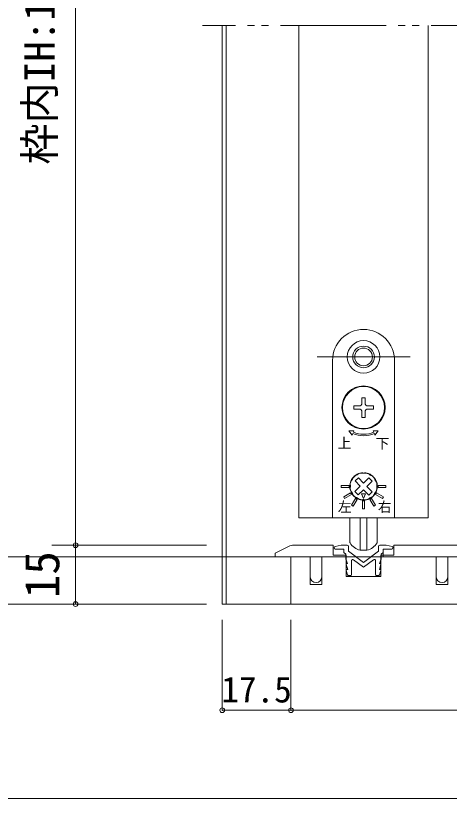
# Model space of a CAD drawing. Units: millimetres on the paper, enlarged 10 times, with parts at other scales. Extents: x -2000 to 2000, y -1385 to 1385.
# Drawn here: x -1195 to -826, y -68 to 598 of the extents above; entities that cross this region are included whole.
import ezdxf
from ezdxf.enums import TextEntityAlignment as Align

# ---------------------------------------------------------------- set-up
doc = ezdxf.new("R2010")
doc.units = ezdxf.units.MM
doc.header["$LTSCALE"] = 10
doc.header["$PDMODE"] = 32
doc.header["$PDSIZE"] = 4
doc.linetypes.add('DOUBLE_CHAIN2', pattern=[12.8, 9, -1, 0.6, -0.6, 0.6, -1])
doc.linetypes.add('USER1', pattern=[19.05, 12.7, -6.35])
for name, color, linetype, lineweight in [('1-0_H-SYM', 7, 'Continuous', 20), ('1-1_0', 7, 'Continuous', 20), ('2-0_18', 7, 'Continuous', 20)]:
    doc.layers.add(name, color=color, linetype=linetype, lineweight=lineweight)
doc.styles.add('ＭＳ ゴシック', font='')
doc.styles.get('ＭＳ ゴシック').set_extended_font_data('MS Gothic')

msp = doc.modelspace()

# ---------------------------------------------------------------- linework, layer by layer
at = {"layer": '1-0_H-SYM'}
msp.add_lwpolyline([(380, -67.5), (-1950, -67.5), (-1950, 1335)], dxfattribs=at)
at = {"layer": '1-1_0'}
msp.add_lwpolyline([(380, -67.5), (-1950, -67.5), (-1950, 1335)], dxfattribs=at)
at = {"layer": '2-0_18', "color": 4, "lineweight": 9}
for p, q in [((-1143.78, 961.42), (-1143.78, 147.6)), ((-1163.78, 147.6), (-1032.52, 147.6)), ((-1143.78, 147.6), (-1143.78, 97.6)), ((-1019.19, 137.6), (-1347.13, 137.6)), ((-1223.94, 97.6), (-1042.27, 97.6)), ((-1163.78, 97.6), (-1032.52, 97.6)), ((-1019.19, 84.27), (-1019.19, 7.38)), ((-960.82, 84.27), (-960.82, 7.38)), ((-960.82, 84.27), (-960.82, 7.38)), ((-1019.19, 7.38), (-960.82, 7.38)), ((-960.82, 7.38), (-570.89, 7.38))]:
    msp.add_line(p, q, dxfattribs=at)
at = {"layer": '2-0_18', "linetype": 'DOUBLE_CHAIN2'}
msp.add_line((-495.86, 589.27), (-1035.86, 589.27), dxfattribs=at)
at = {"layer": '2-0_18'}
for p, q in [((-1019.19, 589.27), (-1019.19, 97.6)), ((-1015.86, 589.27), (-1015.86, 97.6)), ((-954.19, 589.27), (-954.19, 170.94)), ((-844.19, 589.27), (-844.19, 170.94)), ((-954.19, 170.94), (-844.19, 170.94)), ((-958.5, 147.6), (-925.02, 147.6)), ((-918.3, 147.58), (-923.41, 146.44)), ((-918.08, 147.6), (-912.97, 147.6)), ((-911.97, 146.6), (-911.97, 142.6)), ((-886.41, 146.6), (-886.41, 142.6)), ((-880.3, 147.6), (-885.41, 147.6)), ((-880.08, 147.58), (-874.97, 146.44)), ((-873.35, 147.6), (-799.75, 147.6)), ((-924.19, 145.27), (-924.19, 145.47)), ((-923.19, 144.27), (-919.75, 144.27)), ((-919.75, 144.27), (-915.86, 144.27)), ((-915.86, 141.35), (-914.19, 140.1)), ((-914.19, 136.06), (-914.19, 140.1)), ((-911.97, 142.6), (-899.19, 133.02)), ((-899.19, 133.02), (-886.41, 142.6)), ((-882.52, 141.35), (-884.19, 140.1)), ((-884.19, 136.06), (-884.19, 140.1)), ((-878.64, 144.27), (-882.52, 144.27)), ((-882.52, 141.35), (-882.52, 144.27)), ((-882.52, 137.6), (-882.52, 140.94)), ((-875.19, 144.27), (-878.64, 144.27)), ((-874.19, 145.47), (-874.19, 145.27)), ((-1019.19, 137.6), (-512.52, 137.6)), ((-960.86, 137.6), (-974.19, 137.6)), ((-944.52, 137.6), (-960.86, 137.6)), ((-960.86, 97.6), (-960.86, 137.6)), ((-944.52, 137.6), (-944.52, 114.27)), ((-913.86, 137.6), (-934.52, 137.6)), ((-914.15, 135.82), (-912.7, 131.97)), ((-909.36, 122.64), (-909.36, 134.48)), ((-899.19, 128.85), (-907.76, 135.28)), ((-899.19, 128.85), (-890.62, 135.28)), ((-889.02, 122.6), (-889.02, 134.48)), ((-884.23, 135.82), (-885.69, 131.94)), ((-884.52, 137.6), (-837.52, 137.6)), ((-832.52, 137.6), (-884.52, 137.6)), ((-780.86, 137.6), (-884.19, 137.6)), ((-827.52, 137.6), (-827.52, 114.27)), ((-811.19, 137.6), (-827.52, 137.6)), ((-913.9, 131.11), (-912.66, 126.97)), ((-913.26, 131.97), (-912.7, 131.97)), ((-913.26, 126.97), (-912.66, 126.97)), ((-885.09, 131.94), (-885.69, 131.94)), ((-884.45, 131.08), (-885.69, 126.94)), ((-885.09, 126.94), (-885.69, 126.94)), ((-912.8, 122.44), (-913.9, 126.11)), ((-912.16, 121.97), (-910.02, 121.97)), ((-886.19, 121.94), (-888.36, 121.94)), ((-885.55, 122.41), (-884.45, 126.08)), ((-512.52, 97.6), (-1019.19, 97.6)), ((-765.86, 97.6), (-960.86, 97.6))]:
    msp.add_line(p, q, dxfattribs=at)
at = {"layer": '2-0_18', "color": 2, "linetype": 'USER1', "lineweight": 18}
msp.add_line((-938.69, 307.6), (-859.69, 307.6), dxfattribs=at)
at = {"layer": '2-0_18', "lineweight": 18}
for p, q in [((-925.52, 304.6), (-925.52, 170.94)), ((-872.86, 170.94), (-872.86, 304.6)), ((-897.69, 272.94), (-900.69, 272.94)), ((-900.69, 267.44), (-900.69, 272.94)), ((-897.69, 267.44), (-897.69, 272.94)), ((-890.86, 266.1), (-896.36, 266.1)), ((-890.86, 266.1), (-890.86, 263.1)), ((-902.02, 263.1), (-907.52, 263.1)), ((-900.69, 256.27), (-900.69, 261.77)), ((-897.69, 256.27), (-897.69, 261.77)), ((-890.86, 263.1), (-896.36, 263.1)), ((-897.69, 256.27), (-900.69, 256.27)), ((-902.02, 197.64), (-906.44, 202.17)), ((-899.16, 200.43), (-894.62, 204.85)), ((-906.55, 193.21), (-902.02, 197.64)), ((-903.76, 190.35), (-906.55, 193.21)), ((-903.76, 190.35), (-899.23, 194.77)), ((-894.8, 190.24), (-899.23, 194.77)), ((-891.94, 193.04), (-894.8, 190.24)), ((-925.52, 170.94), (-872.86, 170.94)), ((-910.86, 150.49), (-910.86, 170.94)), ((-902.11, 170.94), (-902.11, 143.42)), ((-896.27, 170.94), (-896.27, 143.42)), ((-887.52, 170.94), (-887.52, 150.49)), ((-902.11, 143.42), (-896.27, 143.42))]:
    msp.add_line(p, q, dxfattribs=at)
for points in [[(-902.02, 266.1), (-907.52, 266.1), (-907.52, 263.1)], [(-907.86, 243.66), (-907.35, 244.89), (-911.68, 244.9), (-908.89, 241.2), (-908.37, 242.43)], [(-890.01, 242.43), (-889.5, 241.2), (-886.7, 244.9), (-891.03, 244.89), (-890.52, 243.66)], [(-899.16, 200.43), (-903.58, 204.96), (-906.44, 202.17)], [(-891.94, 193.04), (-896.36, 197.57), (-891.83, 201.99), (-894.62, 204.85)]]:
    msp.add_lwpolyline(points, dxfattribs=at)
for points in [[(-918.19, 196.77), (-911.52, 196.77), (-911.52, 198.44), (-918.19, 198.44)], [(-880.19, 198.44), (-886.86, 198.44), (-886.86, 196.77), (-880.19, 196.77)], [(-915.23, 187.38), (-909.45, 190.71), (-910.29, 192.16), (-916.06, 188.82)], [(-907.97, 180.73), (-904.64, 186.5), (-906.08, 187.34), (-909.41, 181.56)], [(-899.32, 187.27), (-897.6, 191.25), (-900.93, 191.29)], [(-888.97, 181.56), (-892.3, 187.34), (-893.75, 186.5), (-890.41, 180.73)], [(-882.32, 188.82), (-888.09, 192.16), (-888.93, 190.71), (-883.15, 187.38)], [(-898.36, 185.27), (-900.02, 185.27), (-900.02, 178.6), (-898.36, 178.6)]]:
    msp.add_lwpolyline(points, close=True, dxfattribs=at)
at = {"layer": '2-0_18'}
for points in [[(-974.19, 137.6), (-974.19, 140.94), (-962.97, 146.55)], [(-925.02, 147.6), (-925.02, 139.27), (-913.86, 139.27), (-913.86, 120.94), (-884.52, 120.94), (-884.52, 139.27)], [(-884.48, 139.27), (-873.35, 139.27), (-873.35, 147.6)], [(-915.86, 141.35), (-915.86, 143.02), (-915.86, 144.27)], [(-934.52, 137.6), (-934.52, 114.27), (-944.52, 114.27)], [(-882.52, 137.6), (-869.19, 137.6), (-852.86, 137.6)], [(-837.52, 137.6), (-837.52, 114.27), (-827.52, 114.27)]]:
    msp.add_lwpolyline(points, dxfattribs=at)
at = {"layer": '2-0_18', "lineweight": 18}
for centre, radius in [((-899.19, 307.6), 13.83), ((-899.19, 307.6), 9.17), ((-899.19, 307.6), 7.5), ((-899.19, 264.6), 18.33), ((-899.19, 264.6), 17.83)]:
    msp.add_circle(centre, radius, dxfattribs=at)
for centre, radius, start, end in [((-899.19, 304.6), 26.33, 0, 180), ((-902.02, 267.44), 1.33, 270, 360), ((-896.36, 267.44), 1.33, 180, 270), ((-902.02, 261.77), 1.33, 360, 90), ((-896.36, 261.77), 1.33, 90, 180), ((-899.19, 264.6), 24, 247.5, 292.5), ((-899.19, 264.6), 22.67, 247.5, 292.5), ((-899.19, 197.6), 11.67, 98.90298, 201.09702), ((-899.19, 197.6), 11.5, 130.42431, 138.17431), ((-904.49, 203.82), 3.33, 99.87866, 130.42431), ((-899.19, 197.6), 11.17, 116.90028, 121.69834), ((-901.74, 205.36), 3.33, 108.17431, 138.71996), ((-899.19, 197.6), 11.5, 100.42431, 108.17431), ((-900.67, 205.63), 3.33, 69.87866, 100.42431), ((-900.64, 206.82), 2.33, 72.61143, 98.90298), ((-899.19, 211.44), 2.5, 252.61143, 287.38857), ((-899.19, 197.6), 11.17, 86.90028, 91.69834), ((-897.52, 205.6), 3.33, 78.17431, 108.71996), ((-897.75, 206.82), 2.33, 81.09702, 107.38857), ((-899.19, 197.6), 11.67, 338.90298, 81.09702), ((-899.19, 197.6), 11.5, 70.42431, 78.17431), ((-896.45, 205.3), 3.33, 39.87866, 70.42431), ((-899.19, 197.6), 11.17, 56.90028, 61.69834), ((-893.74, 203.69), 3.33, 48.17431, 78.71996), ((-907.18, 199.28), 3.33, 168.17431, 198.71996), ((-899.19, 197.6), 11.5, 160.42431, 168.17431), ((-906.89, 200.34), 3.33, 129.87866, 160.42431), ((-899.19, 197.6), 11.17, 146.90028, 151.69834), ((-905.28, 203.05), 3.33, 138.17431, 168.71996), ((-899.19, 197.6), 11.5, 40.42431, 48.17431), ((-892.97, 202.9), 3.33, 9.87866, 40.42431), ((-899.19, 197.6), 11.17, 26.90028, 31.69834), ((-891.43, 200.15), 3.33, 18.17431, 48.71996), ((-899.19, 197.6), 11.5, 10.42431, 18.17431), ((-891.16, 199.08), 3.33, 339.87866, 10.42431), ((-907.22, 196.12), 3.33, 159.87866, 190.42431), ((-899.19, 197.6), 11.5, 190.42431, 198.17431), ((-899.19, 197.6), 11.17, 176.90028, 181.69834), ((-906.95, 195.06), 3.33, 198.17431, 228.71996), ((-907.9, 194.24), 2.33, 201.09702, 227.38857), ((-891.5, 194.87), 3.33, 309.87866, 340.42431), ((-890.48, 194.24), 2.33, 312.61143, 338.90298), ((-899.19, 197.6), 11.5, 340.42431, 348.17431), ((-899.19, 197.6), 11.17, 356.90028, 1.69834), ((-891.2, 195.93), 3.33, 348.17431, 18.71996), ((-911.17, 190.69), 2.5, 12.61143, 47.38857), ((-899.19, 197.6), 11.17, 206.90028, 211.69834), ((-906.45, 191.74), 2.33, 192.61143, 218.90298), ((-905.41, 192.31), 3.33, 189.87866, 220.42431), ((-899.19, 197.6), 11.67, 218.90298, 321.09702), ((-899.19, 197.6), 11.5, 220.42431, 228.17431), ((-904.64, 191.52), 3.33, 228.17431, 258.71996), ((-899.19, 197.6), 11.17, 236.90028, 241.69834), ((-901.93, 189.91), 3.33, 219.87866, 250.42431), ((-899.19, 197.6), 11.5, 250.42431, 258.17431), ((-900.86, 189.61), 3.33, 258.17431, 288.71996), ((-899.19, 197.6), 11.17, 266.90028, 271.69834), ((-897.71, 189.57), 3.33, 249.87866, 280.42431), ((-899.19, 197.6), 11.5, 280.42431, 288.17431), ((-896.64, 189.84), 3.33, 288.17431, 318.71996), ((-899.19, 197.6), 11.17, 296.90028, 301.69834), ((-893.89, 191.39), 3.33, 279.87866, 310.42431), ((-899.19, 197.6), 11.5, 310.42431, 318.17431), ((-893.1, 192.16), 3.33, 318.17431, 348.71996), ((-891.93, 191.74), 2.33, 321.09702, 347.38857), ((-899.19, 197.6), 11.17, 326.90028, 331.69834), ((-887.21, 190.69), 2.5, 132.61143, 167.38857), ((-909.19, 150.49), 1.67, 180, 210.56067), ((-899.14, 156.42), 13.33, 210.56067, 257.16143), ((-899.24, 156.42), 13.33, 282.83857, 329.43933), ((-889.19, 150.49), 1.67, 329.43933, 360)]:
    msp.add_arc(centre, radius, start, end, dxfattribs=at)
at = {"layer": '2-0_18'}
for centre, radius, start, end in [((-958.5, 137.6), 10, 90, 116.56505), ((-923.19, 145.47), 1, 102.52881, 180), ((-918.08, 146.6), 1, 90, 102.52881), ((-918.08, 146.6), 1, 90, 102.52881), ((-918.08, 146.6), 1, 90, 102.52881), ((-918.08, 146.6), 1, 90, 102.52881), ((-912.97, 146.6), 1, 0, 90), ((-885.41, 146.6), 1, 90, 180), ((-880.3, 146.6), 1, 77.47119, 90), ((-875.19, 145.47), 1, 0, 77.47119), ((-923.19, 145.27), 1, 180, 270), ((-875.19, 145.27), 1, 270, 0), ((-913.52, 136.06), 0.667, 180, 200.55605), ((-913.52, 136.06), 0.667, 180, 200.55605), ((-913.52, 136.06), 0.667, 180, 200.55605), ((-913.52, 136.06), 0.667, 180, 200.55605), ((-908.36, 134.48), 1, 53.1301, 180), ((-890.02, 134.48), 1, 0, 126.8699), ((-884.86, 136.06), 0.667, 339.44395, 0), ((-884.86, 136.06), 0.667, 339.44395, 0), ((-884.86, 136.06), 0.667, 339.44395, 0), ((-913.26, 131.3), 0.667, 90, 196.69924), ((-913.26, 126.3), 0.667, 90, 196.69924), ((-885.09, 131.27), 0.667, 343.30076, 90), ((-885.09, 126.27), 0.667, 343.30076, 90), ((-939.52, 120.94), 5, 180, 0), ((-912.16, 122.64), 0.667, 196.69924, 270), ((-910.02, 122.64), 0.667, 270, 0), ((-888.36, 122.6), 0.667, 180, 270), ((-886.19, 122.6), 0.667, 270, 343.30076), ((-832.52, 120.94), 5, 180, 0)]:
    msp.add_arc(centre, radius, start, end, dxfattribs=at)
at = {"layer": '2-0_18', "color": 4}
for p in [(-1143.78, 147.6), (-1143.78, 97.6), (-1019.19, 7.38), (-960.82, 7.38)]:
    msp.add_point(p, dxfattribs=at)

# ---------------------------------------------------------------- texts
at = {"layer": '2-0_18', "style": 'ＭＳ ゴシック'}
for s, height, p in [('枠内IH:1,985', 25.66, (-1153.82, 471.06)), ('15', 29.33, (-1148.78, 102.6))]:
    msp.add_text(s, height=height, rotation=90, dxfattribs=at).set_placement(p, align=Align.BOTTOM_LEFT)
for s, height, p in [('上', 8.55, (-921.27, 227.54)), ('下', 8.55, (-888.95, 227.29)), ('左', 8.55, (-920.96, 173.36)), ('右', 8.55, (-886.98, 173.28)), ('17.5', 21.99, (-1020, 7.38))]:
    msp.add_text(s, height=height, dxfattribs=at).set_placement(p, align=Align.BOTTOM_LEFT)

doc.saveas('drawing.dxf')
